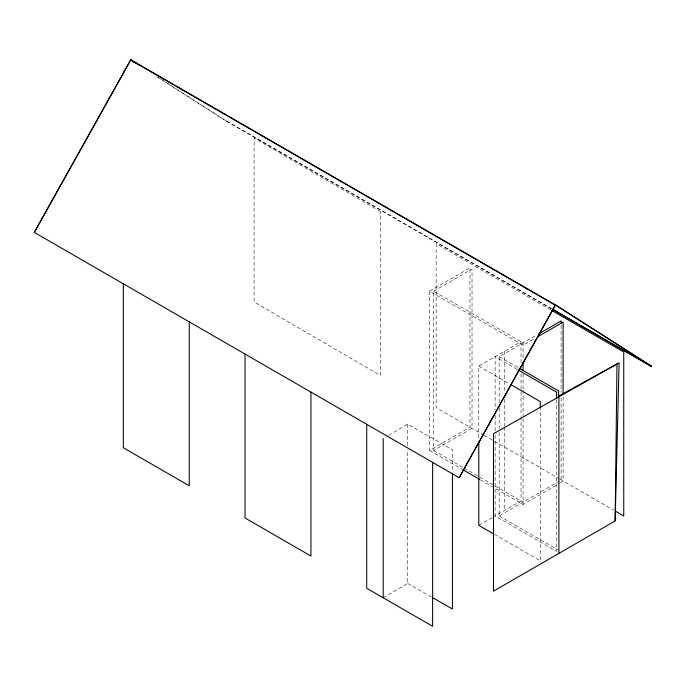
<?xml version="1.0" encoding="UTF-8"?>
<svg xmlns="http://www.w3.org/2000/svg" width="686" height="686" viewBox="0 0 686 686"><rect width="100%" height="100%" fill="white"/><g stroke="black" fill="none" stroke-linecap="round" stroke-linejoin="round"><path stroke-width="0.51" stroke-dasharray="3.43 2.57" d="M551.398 308.803L226.826 121.413L157.643 76.926M388.636 435.336L407.716 424.205L452.451 449.759L452.451 471.136M383.182 597.763L407.716 583.452L407.716 449.853M429.59 291.241L469.987 267.917L469.987 427.164L429.59 450.488L429.59 291.241L523.075 345.212L534.909 338.378M433.646 291.241L472.019 269.084L472.019 428.33L433.646 450.488L433.646 291.241L523.075 342.871L523.075 360.176M478.794 437.694L478.794 366.092L521.043 341.697L521.043 363.074M499.185 402.613L499.185 356.66L536.984 334.837M478.794 525.339L491.751 517.853M492.677 517.321L521.043 500.943L521.043 417.577M499.185 432.54L499.185 515.906L559.253 481.229M480.5 479.874L523.075 504.459L559.493 483.433M560.402 482.91L563.129 481.332L563.129 395.831M407.716 583.452L431.451 597.009M226.972 121.165L551.544 308.563M550.738 309.883L436.15 243.727L436.15 407.656L483.278 434.864M499.185 356.66L518.393 367.747M517.15 369.368L495.129 356.66L495.129 410.099M478.794 366.092L509.072 383.568M484.205 435.396L559.056 478.614M559.982 479.145L613.584 510.092M433.646 450.488L463.144 467.518M464.07 468.049L523.075 502.118M429.59 450.488L461.987 469.19M499.185 515.906L558.627 550.223M494.392 534.343L540.259 560.822L540.259 409.053M157.497 77.175L226.826 121.413M561.105 325.19L561.105 392.521M561.105 397.863L561.105 480.157M556.595 399.629L556.595 551.39L495.129 515.906L495.129 432.54M523.075 373.861L523.075 389.031M523.075 390.102L523.075 415.545M523.075 418.957L523.075 504.459M521.043 373.759L521.043 416.513M504.707 351.129L504.707 392.812M504.707 399.226L504.707 425.946M504.707 427.009L504.707 510.375M499.185 407.956L499.185 428.27M495.129 415.442L495.129 431.468M407.716 424.205L407.716 445.583M380.378 211.528L254.129 138.058L254.129 301.986L380.378 375.456L380.378 211.528"/><path stroke-width="1.03" d="M615.153 520.923L619.089 362.783L493.483 433.749L493.483 591.169L615.153 520.923L616.971 364.009L558.884 395.985L558.884 553.413M34.3 232.408L130.786 59.768L34.3 232.408L459.174 477.696L555.514 304.987L130.632 59.691L134.988 62.812M459.174 477.696L555.368 304.91L651.7 366.384L555.514 304.987M538.844 333.765L561.105 320.911L561.105 323.046M537.644 336.8L563.129 322.086L563.129 393.687M432.36 597.532L452.451 609.005L452.451 473.271M130.486 59.939L555.214 305.159M552.47 309.094L651.7 366.384M552.324 309.343L651.554 366.633M551.664 310.415L623.745 352.038L623.745 515.966L615.428 511.164M519.302 368.271L558.627 390.977L558.627 397.383M518.067 369.9L556.595 392.143L556.595 398.557M510.907 384.623L540.259 401.576L540.259 407.99M462.913 469.721L479.574 479.343M493.474 533.811L478.794 525.339L478.794 441.973M130.632 59.691L139.635 65.436M523.075 362.311L523.075 370.86M432.626 462.373L432.626 626.309L366.71 588.254L366.71 424.325M383.182 438.517L383.182 597.763M310.938 392.118L310.938 556.054L245.031 517.999L245.031 354.07M189.25 321.863L189.25 485.799L123.343 447.744L123.343 283.815"/></g></svg>
